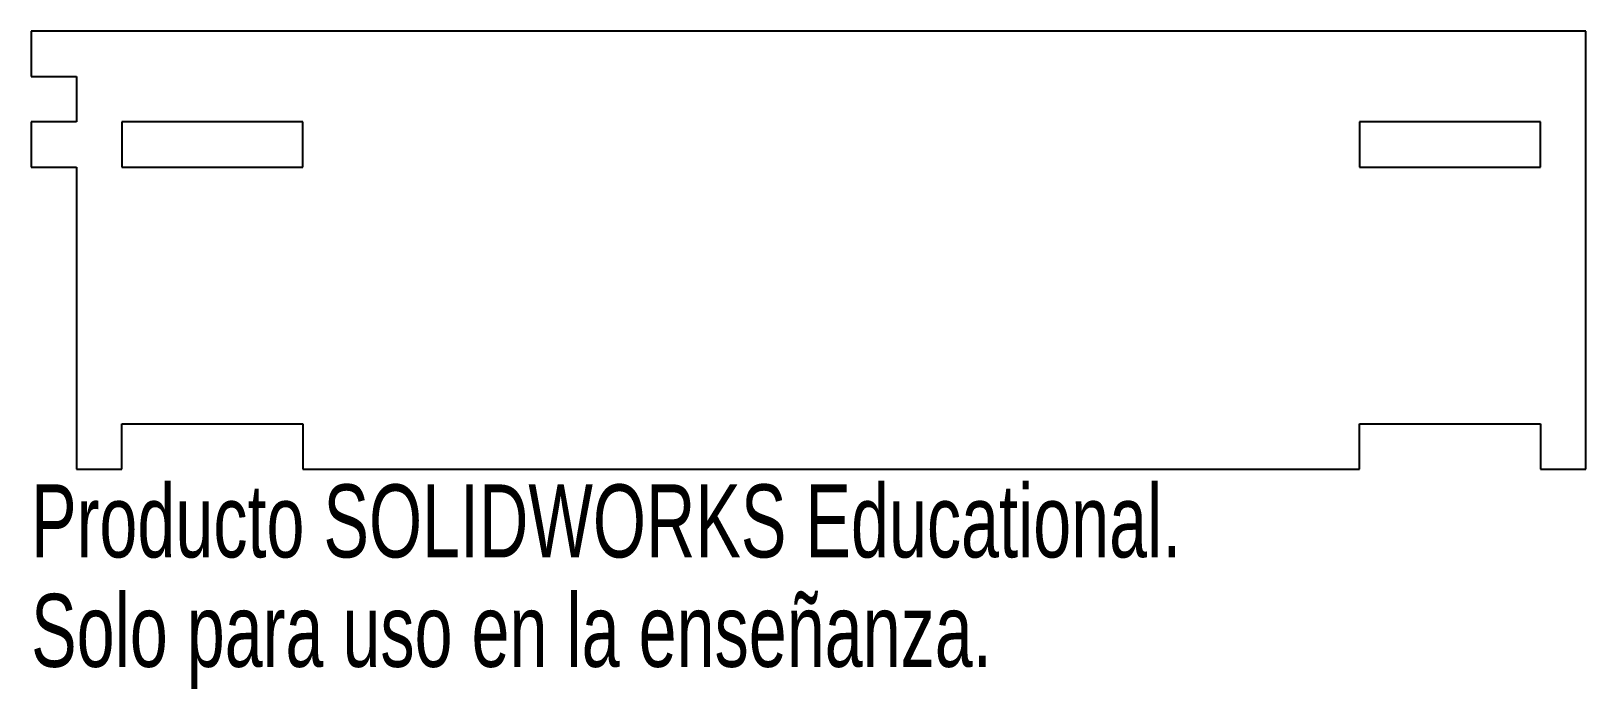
# Model space of a CAD drawing. Header units: millimetres. Extents: x -3 to 100, y -15 to 29.
import ezdxf

# ---------------------------------------------------------------- set-up
doc = ezdxf.new("R2010")
doc.units = ezdxf.units.MM
doc.styles.add('SLDTEXTSTYLE0', font='TXT', dxfattribs={"width": 0.7})

msp = doc.modelspace()

# ---------------------------------------------------------------- linework, layer by layer
at = {"color": 7, "linetype": 'Continuous', "lineweight": 25}
for p, q in [((-3, 29), (-3, 26)), ((100, 29), (-3, 29)), ((100, 0), (100, 29)), ((-3, 26), (0, 26)), ((0, 26), (0, 23)), ((-3, 23), (-3, 20)), ((0, 23), (-3, 23)), ((15, 23), (3, 23)), ((3, 23), (3, 20)), ((15, 20), (15, 23)), ((97, 23), (85, 23)), ((85, 23), (85, 20)), ((97, 20), (97, 23)), ((-3, 20), (0, 20)), ((0, 20), (0, 0)), ((3, 20), (15, 20)), ((85, 20), (97, 20)), ((3, 3), (15, 3)), ((3, 0), (3, 3)), ((15, 3), (15, 0)), ((85, 3), (97, 3)), ((85, 0), (85, 3)), ((97, 3), (97, 0)), ((0, 0), (3, 0)), ((15, 0), (85, 0)), ((97, 0), (100, 0))]:
    msp.add_line(p, q, dxfattribs=at)

# ---------------------------------------------------------------- texts
at = {"color": 7, "linetype": 'Continuous', "char_height": 4.8336, "attachment_point": 1, "style": 'SLDTEXTSTYLE0'}
for s, insert in [('Producto SOLIDWORKS Educational.', (-3, -1.02)), ('Solo para uso en la enseñanza.', (-3, -8.27))]:
    msp.add_mtext(s, dxfattribs=dict(at, insert=insert))

doc.saveas('drawing.dxf')
